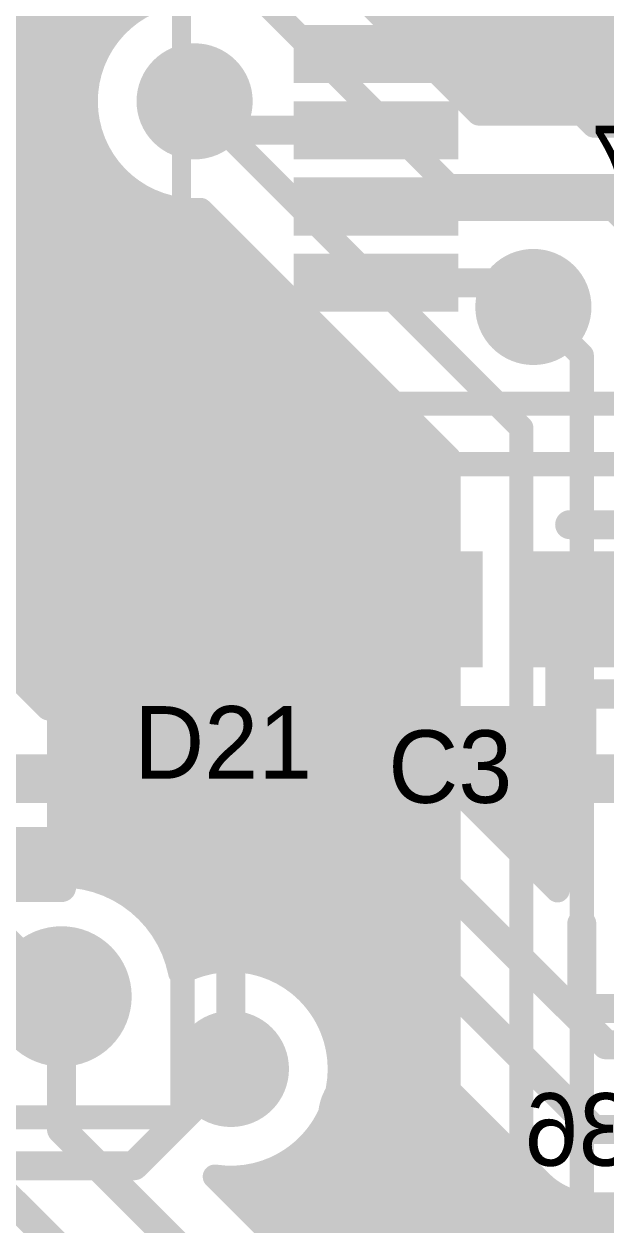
# Model space of a CAD drawing. Header units: millimetres. Extents: x 1.9 to 5.81, y 3 to 5.61.
# Drawn here: x 4.1145 to 4.355, y 3.3755 to 3.872 of the extents above; entities that cross this region are included whole.
import ezdxf

# ---------------------------------------------------------------- set-up
doc = ezdxf.new("R2010")
doc.units = ezdxf.units.MM
doc.header["$MEASUREMENT"] = 0
for name, color, linetype in [('BottomLayer', 5, 'Continuous'), ('BottomOverlay', 54, 'Continuous'), ('BottomPaste', 16, 'Continuous'), ('BottomSolder', 6, 'Continuous'), ('MultiLayer', 9, 'Continuous'), ('TopLayer', 1, 'Continuous'), ('TopOverlay', 2, 'Continuous'), ('TopSolder', 216, 'Continuous')]:
    doc.layers.add(name, color=color, linetype=linetype)

msp = doc.modelspace()

# ---------------------------------------------------------------- linework, layer by layer
at = {"layer": 'BottomLayer'}
for points, const_width in [([(4.26, 3.85953), (4.32047, 3.85953)], 0.01), ([(4.32047, 3.85953), (4.35, 3.83)], 0.01), ([(4.105, 3.855), (4.245, 3.715)], 0.01), ([(4.185, 3.84), (4.19697, 3.82803)], 0.012), ([(4.1, 3.83), (4.24, 3.69)], 0.01), ([(4.19697, 3.82803), (4.26, 3.82803)], 0.012), ([(4.35, 3.83), (4.515, 3.83)], 0.01), ([(4.08757, 3.8), (4.12757, 3.76)], 0.01), ([(4.26, 3.79653), (4.35846, 3.79653)], 0.012), ([(4.35846, 3.79653), (4.385, 3.77)], 0.012), ([(4.11, 3.76), (4.11, 3.77757)], 0.01), ([(3.80256, 3.77), (4.11757, 3.77)], 0.01), ([(4.12, 3.76), (4.12, 3.76757)], 0.01), ([(4.26, 3.76504), (4.31496, 3.76504)], 0.012), ([(4.31496, 3.76504), (4.325, 3.755)], 0.012), ([(3.9, 3.76), (4.12757, 3.76)], 0.01), ([(3.9, 3.76), (4.12757, 3.76)], 0.01), ([(3.9, 3.73), (4.17, 3.73)], 0.01), ([(4.17, 3.73), (4.22, 3.68)], 0.01), ([(4.245, 3.715), (4.44, 3.715)], 0.01), ([(4.24, 3.69), (4.465, 3.69)], 0.01), ([(4.22, 3.585), (4.22, 3.68)], 0.012), ([(4.34, 3.63), (4.38, 3.63)], 0.02), ([(4.34, 3.59), (4.34, 3.63)], 0.02), ([(4.22, 3.63), (4.28, 3.63)], 0.012), ([(4.09827, 3.61673), (4.125, 3.59)], 0.012), ([(4.125, 3.59), (4.175, 3.59)], 0.012), ([(4.175, 3.59), (4.35, 3.415)], 0.012), ([(4.22, 3.585), (4.355, 3.45)], 0.012), ([(4.26384, 3.585), (4.295, 3.585)], 0.01), ([(4.26384, 3.585), (4.335, 3.51384)], 0.01), ([(4.27, 3.57884), (4.27, 3.585)], 0.01), ([(4.28, 3.56884), (4.28, 3.585)], 0.01), ([(4.29, 3.55884), (4.29, 3.585)], 0.01), ([(4.295, 3.585), (4.325, 3.585)], 0.01), ([(4.295, 3.585), (4.325, 3.585)], 0.01), ([(4.3, 3.54884), (4.3, 3.585)], 0.01), ([(4.31, 3.53884), (4.31, 3.585)], 0.01), ([(4.32, 3.52884), (4.32, 3.585)], 0.01), ([(4.325, 3.585), (4.335, 3.585)], 0.01), ([(4.33, 3.51884), (4.33, 3.585)], 0.01), ([(4.335, 3.545), (4.335, 3.585)], 0.01), ([(4.26884, 3.58), (4.335, 3.58)], 0.01), ([(4.27884, 3.57), (4.335, 3.57)], 0.01), ([(4.03528, 3.56473), (4.13, 3.47)], 0.012), ([(4.34, 3.56), (4.38, 3.56)], 0.02), ([(4.095, 3.56), (4.15, 3.56)], 0.012), ([(4.15, 3.56), (4.2, 3.51)], 0.012), ([(4.28884, 3.56), (4.335, 3.56)], 0.01), ([(4.29884, 3.55), (4.335, 3.55)], 0.01), ([(4.335, 3.515), (4.335, 3.545)], 0.01), ([(4.335, 3.515), (4.335, 3.545)], 0.01), ([(4.30884, 3.54), (4.335, 3.54)], 0.01), ([(4.31884, 3.53), (4.335, 3.53)], 0.01), ([(4.32884, 3.52), (4.335, 3.52)], 0.01), ([(4.2, 3.44), (4.2, 3.51)], 0.012), ([(4.231, 3.49016), (4.32806, 3.3931)], 0.01), ([(4.231, 3.47262), (4.231, 3.49016)], 0.01), ([(4.24, 3.46062), (4.24, 3.48116)], 0.01), ([(4.231, 3.48), (4.24116, 3.48)], 0.01), ([(4.25, 3.351), (4.25, 3.47116)], 0.01), ([(4.03, 3.465), (4.205, 3.29)], 0.012), ([(4.23354, 3.47), (4.25116, 3.47)], 0.01), ([(4.26, 3.351), (4.26, 3.46116)], 0.01), ([(4.13, 3.415), (4.13, 3.455)], 0.012), ([(4.24031, 3.46), (4.26116, 3.46)], 0.01), ([(4.27, 3.351), (4.27, 3.45116)], 0.01), ([(4.355, 3.45), (4.54, 3.45)], 0.012), ([(4.24387, 3.45), (4.27116, 3.45)], 0.01), ([(4.28, 3.351), (4.28, 3.44116)], 0.01), ([(4.245, 3.44), (4.28116, 3.44)], 0.01), ([(4.29, 3.351), (4.29, 3.43116)], 0.01), ([(4.24387, 3.43), (4.29116, 3.43)], 0.01), ([(4.3, 3.351), (4.3, 3.42116)], 0.01), ([(4.13, 3.415), (4.225, 3.32)], 0.012), ([(4.24, 3.351), (4.24, 3.41938)], 0.01), ([(4.24031, 3.42), (4.30116, 3.42)], 0.01), ([(4.35, 3.415), (4.625, 3.415)], 0.012), ([(4.31, 3.351), (4.31, 3.41116)], 0.01), ([(4.23, 3.35884), (4.23, 3.40646)], 0.01), ([(4.23354, 3.41), (4.31116, 3.41)], 0.01), ([(4.32, 3.351), (4.32, 3.40116)], 0.01), ([(4.21, 3.37884), (4.21, 3.39613)], 0.01), ([(4.22, 3.36884), (4.22, 3.39969)], 0.01), ([(4.22062, 3.4), (4.32116, 3.4)], 0.01), ([(4.19335, 3.39549), (4.23784, 3.351)], 0.01), ([(4.2, 3.38884), (4.2, 3.395)], 0.01), ([(4.33, 3.351), (4.33, 3.39131)], 0.01), ([(4.19884, 3.39), (4.33167, 3.39)], 0.01), ([(4.34, 3.351), (4.34, 3.38566)], 0.01), ([(4.35, 3.384), (4.625, 3.384)], 0.01), ([(4.35, 3.351), (4.35, 3.384)], 0.01), ([(4.36, 3.351), (4.36, 3.384)], 0.01), ([(4.20884, 3.38), (5.2539, 3.38)], 0.01)]:
    msp.add_lwpolyline(points, dxfattribs=dict(at, const_width=const_width))
for points, const_width in [([(4.2575, 3.85953, 1), (4.2625, 3.85953, 1)], 0.005), ([(4.31797, 3.85953, 1), (4.32297, 3.85953, 1)], 0.005), ([(4.31797, 3.85953, 1), (4.32297, 3.85953, 1)], 0.005), ([(4.175, 3.84, 1), (4.195, 3.84, 1)], 0.02), ([(4.182, 3.84, 1), (4.188, 3.84, 1)], 0.006), ([(4.19397, 3.82803, 1), (4.19997, 3.82803, 1)], 0.006), ([(4.19397, 3.82803, 1), (4.19997, 3.82803, 1)], 0.006), ([(4.257, 3.82803, 1), (4.263, 3.82803, 1)], 0.006), ([(4.3475, 3.83, 1), (4.3525, 3.83, 1)], 0.005), ([(4.3475, 3.83, 1), (4.3525, 3.83, 1)], 0.005), ([(4.257, 3.79653, 1), (4.263, 3.79653, 1)], 0.006), ([(4.35546, 3.79653, 1), (4.36146, 3.79653, 1)], 0.006), ([(4.35546, 3.79653, 1), (4.36146, 3.79653, 1)], 0.006), ([(4.1075, 3.77757, 1), (4.1125, 3.77757, 1)], 0.005), ([(4.11507, 3.77, 1), (4.12007, 3.77, 1)], 0.005), ([(4.315, 3.755, 1), (4.335, 3.755, 1)], 0.02), ([(4.1175, 3.76757, 1), (4.1225, 3.76757, 1)], 0.005), ([(4.257, 3.76504, 1), (4.263, 3.76504, 1)], 0.006), ([(4.31196, 3.76504, 1), (4.31796, 3.76504, 1)], 0.006), ([(4.31196, 3.76504, 1), (4.31796, 3.76504, 1)], 0.006), ([(4.1075, 3.76, 1), (4.1125, 3.76, 1)], 0.005), ([(4.1175, 3.76, 1), (4.1225, 3.76, 1)], 0.005), ([(4.12507, 3.76, 1), (4.13007, 3.76, 1)], 0.005), ([(4.12507, 3.76, 1), (4.13007, 3.76, 1)], 0.005), ([(4.12507, 3.76, 1), (4.13007, 3.76, 1)], 0.005), ([(4.322, 3.755, 1), (4.328, 3.755, 1)], 0.006), ([(4.1675, 3.73, 1), (4.1725, 3.73, 1)], 0.005), ([(4.1675, 3.73, 1), (4.1725, 3.73, 1)], 0.005), ([(4.2425, 3.715, 1), (4.2475, 3.715, 1)], 0.005), ([(4.2425, 3.715, 1), (4.2475, 3.715, 1)], 0.005), ([(4.2375, 3.69, 1), (4.2425, 3.69, 1)], 0.005), ([(4.2375, 3.69, 1), (4.2425, 3.69, 1)], 0.005), ([(4.217, 3.68, 1), (4.223, 3.68, 1)], 0.006), ([(4.2175, 3.68, 1), (4.2225, 3.68, 1)], 0.005), ([(4.335, 3.63, 1), (4.345, 3.63, 1)], 0.01), ([(4.335, 3.63, 1), (4.345, 3.63, 1)], 0.01), ([(4.217, 3.63, 1), (4.223, 3.63, 1)], 0.006), ([(4.277, 3.63, 1), (4.283, 3.63, 1)], 0.006), ([(4.335, 3.59, 1), (4.345, 3.59, 1)], 0.01), ([(4.122, 3.59, 1), (4.128, 3.59, 1)], 0.006), ([(4.122, 3.59, 1), (4.128, 3.59, 1)], 0.006), ([(4.172, 3.59, 1), (4.178, 3.59, 1)], 0.006), ([(4.172, 3.59, 1), (4.178, 3.59, 1)], 0.006), ([(4.217, 3.585, 1), (4.223, 3.585, 1)], 0.006), ([(4.217, 3.585, 1), (4.223, 3.585, 1)], 0.006), ([(4.26134, 3.585, 1), (4.26634, 3.585, 1)], 0.005), ([(4.26134, 3.585, 1), (4.26634, 3.585, 1)], 0.005), ([(4.2675, 3.585, 1), (4.2725, 3.585, 1)], 0.005), ([(4.2775, 3.585, 1), (4.2825, 3.585, 1)], 0.005), ([(4.2875, 3.585, 1), (4.2925, 3.585, 1)], 0.005), ([(4.2925, 3.585, 1), (4.2975, 3.585, 1)], 0.005), ([(4.2925, 3.585, 1), (4.2975, 3.585, 1)], 0.005), ([(4.2925, 3.585, 1), (4.2975, 3.585, 1)], 0.005), ([(4.2975, 3.585, 1), (4.3025, 3.585, 1)], 0.005), ([(4.3075, 3.585, 1), (4.3125, 3.585, 1)], 0.005), ([(4.3175, 3.585, 1), (4.3225, 3.585, 1)], 0.005), ([(4.3225, 3.585, 1), (4.3275, 3.585, 1)], 0.005), ([(4.3225, 3.585, 1), (4.3275, 3.585, 1)], 0.005), ([(4.3225, 3.585, 1), (4.3275, 3.585, 1)], 0.005), ([(4.3275, 3.585, 1), (4.3325, 3.585, 1)], 0.005), ([(4.3325, 3.585, 1), (4.3375, 3.585, 1)], 0.005), ([(4.3325, 3.585, 1), (4.3375, 3.585, 1)], 0.005), ([(4.26634, 3.58, 1), (4.27134, 3.58, 1)], 0.005), ([(4.3325, 3.58, 1), (4.3375, 3.58, 1)], 0.005), ([(4.2675, 3.57884, 1), (4.2725, 3.57884, 1)], 0.005), ([(4.27634, 3.57, 1), (4.28134, 3.57, 1)], 0.005), ([(4.3325, 3.57, 1), (4.3375, 3.57, 1)], 0.005), ([(4.2775, 3.56884, 1), (4.2825, 3.56884, 1)], 0.005), ([(4.335, 3.56, 1), (4.345, 3.56, 1)], 0.01), ([(4.147, 3.56, 1), (4.153, 3.56, 1)], 0.006), ([(4.147, 3.56, 1), (4.153, 3.56, 1)], 0.006), ([(4.28634, 3.56, 1), (4.29134, 3.56, 1)], 0.005), ([(4.3325, 3.56, 1), (4.3375, 3.56, 1)], 0.005), ([(4.2875, 3.55884, 1), (4.2925, 3.55884, 1)], 0.005), ([(4.29634, 3.55, 1), (4.30134, 3.55, 1)], 0.005), ([(4.3325, 3.55, 1), (4.3375, 3.55, 1)], 0.005), ([(4.2975, 3.54884, 1), (4.3025, 3.54884, 1)], 0.005), ([(4.3325, 3.545, 1), (4.3375, 3.545, 1)], 0.005), ([(4.3325, 3.545, 1), (4.3375, 3.545, 1)], 0.005), ([(4.3325, 3.545, 1), (4.3375, 3.545, 1)], 0.005), ([(4.30634, 3.54, 1), (4.31134, 3.54, 1)], 0.005), ([(4.3325, 3.54, 1), (4.3375, 3.54, 1)], 0.005), ([(4.3075, 3.53884, 1), (4.3125, 3.53884, 1)], 0.005), ([(4.31634, 3.53, 1), (4.32134, 3.53, 1)], 0.005), ([(4.3325, 3.53, 1), (4.3375, 3.53, 1)], 0.005), ([(4.3175, 3.52884, 1), (4.3225, 3.52884, 1)], 0.005), ([(4.32634, 3.52, 1), (4.33134, 3.52, 1)], 0.005), ([(4.3325, 3.52, 1), (4.3375, 3.52, 1)], 0.005), ([(4.3275, 3.51884, 1), (4.3325, 3.51884, 1)], 0.005), ([(4.3325, 3.515, 1), (4.3375, 3.515, 1)], 0.005), ([(4.3325, 3.515, 1), (4.3375, 3.515, 1)], 0.005), ([(4.197, 3.51, 1), (4.203, 3.51, 1)], 0.006), ([(4.197, 3.51, 1), (4.203, 3.51, 1)], 0.006), ([(4.3325, 3.51384, 1), (4.3375, 3.51384, 1)], 0.005), ([(4.1175, 3.47, 1), (4.1425, 3.47, 1)], 0.025), ([(4.2285, 3.49016, 1), (4.2335, 3.49016, 1)], 0.005), ([(4.2285, 3.49016, 1), (4.2335, 3.49016, 1)], 0.005), ([(4.2375, 3.48116, 1), (4.2425, 3.48116, 1)], 0.005), ([(4.2285, 3.48, 1), (4.2335, 3.48, 1)], 0.005), ([(4.23866, 3.48, 1), (4.24366, 3.48, 1)], 0.005), ([(4.127, 3.47, 1), (4.133, 3.47, 1)], 0.006), ([(4.2285, 3.47262, 1), (4.2335, 3.47262, 1)], 0.005), ([(4.2285, 3.47262, 1), (4.2335, 3.47262, 1)], 0.005), ([(4.2475, 3.47116, 1), (4.2525, 3.47116, 1)], 0.005), ([(4.23104, 3.47, 1), (4.23604, 3.47, 1)], 0.005), ([(4.24866, 3.47, 1), (4.25366, 3.47, 1)], 0.005), ([(4.2375, 3.46062, 1), (4.2425, 3.46062, 1)], 0.005), ([(4.2575, 3.46116, 1), (4.2625, 3.46116, 1)], 0.005), ([(4.127, 3.455, 1), (4.133, 3.455, 1)], 0.006), ([(4.23781, 3.46, 1), (4.24281, 3.46, 1)], 0.005), ([(4.25866, 3.46, 1), (4.26366, 3.46, 1)], 0.005), ([(4.19, 3.44, 1), (4.21, 3.44, 1)], 0.02), ([(4.2675, 3.45116, 1), (4.2725, 3.45116, 1)], 0.005), ([(4.352, 3.45, 1), (4.358, 3.45, 1)], 0.006), ([(4.352, 3.45, 1), (4.358, 3.45, 1)], 0.006), ([(4.24137, 3.45, 1), (4.24637, 3.45, 1)], 0.005), ([(4.26866, 3.45, 1), (4.27366, 3.45, 1)], 0.005), ([(4.197, 3.44, 1), (4.203, 3.44, 1)], 0.006), ([(4.2775, 3.44116, 1), (4.2825, 3.44116, 1)], 0.005), ([(4.2425, 3.44, 1), (4.2475, 3.44, 1)], 0.005), ([(4.2425, 3.44, 1), (4.2475, 3.44, 1)], 0.005), ([(4.2425, 3.44, 1), (4.2475, 3.44, 1)], 0.005), ([(4.27866, 3.44, 1), (4.28366, 3.44, 1)], 0.005), ([(4.25, 3.42, 1), (4.27, 3.42, 1)], 0.02), ([(4.2875, 3.43116, 1), (4.2925, 3.43116, 1)], 0.005), ([(4.24137, 3.43, 1), (4.24637, 3.43, 1)], 0.005), ([(4.28866, 3.43, 1), (4.29366, 3.43, 1)], 0.005), ([(4.2975, 3.42116, 1), (4.3025, 3.42116, 1)], 0.005), ([(4.127, 3.415, 1), (4.133, 3.415, 1)], 0.006), ([(4.127, 3.415, 1), (4.133, 3.415, 1)], 0.006), ([(4.2375, 3.41938, 1), (4.2425, 3.41938, 1)], 0.005), ([(4.23781, 3.42, 1), (4.24281, 3.42, 1)], 0.005), ([(4.29866, 3.42, 1), (4.30366, 3.42, 1)], 0.005), ([(4.347, 3.415, 1), (4.353, 3.415, 1)], 0.006), ([(4.347, 3.415, 1), (4.353, 3.415, 1)], 0.006), ([(4.3075, 3.41116, 1), (4.3125, 3.41116, 1)], 0.005), ([(4.2275, 3.40646, 1), (4.2325, 3.40646, 1)], 0.005), ([(4.23104, 3.41, 1), (4.23604, 3.41, 1)], 0.005), ([(4.30866, 3.41, 1), (4.31366, 3.41, 1)], 0.005), ([(4.3175, 3.40116, 1), (4.3225, 3.40116, 1)], 0.005), ([(4.2075, 3.39613, 1), (4.2125, 3.39613, 1)], 0.005), ([(4.2175, 3.39969, 1), (4.2225, 3.39969, 1)], 0.005), ([(4.21812, 3.4, 1), (4.22312, 3.4, 1)], 0.005), ([(4.31866, 3.4, 1), (4.32366, 3.4, 1)], 0.005), ([(4.19085, 3.39549, 1), (4.19585, 3.39549, 1)], 0.005), ([(4.19085, 3.39549, 1), (4.19585, 3.39549, 1)], 0.005), ([(4.1975, 3.395, 1), (4.2025, 3.395, 1)], 0.005), ([(4.32556, 3.3931, 1), (4.33056, 3.3931, 1)], 0.005), ([(4.32556, 3.3931, 1), (4.33056, 3.3931, 1)], 0.005), ([(4.32558, 3.39308, 1), (4.33058, 3.39308, 1)], 0.005), ([(4.3275, 3.39131, 1), (4.3325, 3.39131, 1)], 0.005), ([(4.19634, 3.39, 1), (4.20134, 3.39, 1)], 0.005), ([(4.1975, 3.38884, 1), (4.2025, 3.38884, 1)], 0.005), ([(4.32917, 3.39, 1), (4.33417, 3.39, 1)], 0.005), ([(4.3375, 3.38566, 1), (4.3425, 3.38566, 1)], 0.005), ([(4.3475, 3.384, 1), (4.3525, 3.384, 1)], 0.005), ([(4.3475, 3.384, 1), (4.3525, 3.384, 1)], 0.005), ([(4.3475, 3.384, 1), (4.3525, 3.384, 1)], 0.005), ([(4.3475, 3.384, 1), (4.3525, 3.384, 1)], 0.005), ([(4.3575, 3.384, 1), (4.3625, 3.384, 1)], 0.005), ([(4.20634, 3.38, 1), (4.21134, 3.38, 1)], 0.005), ([(4.2075, 3.37884, 1), (4.2125, 3.37884, 1)], 0.005)]:
    msp.add_lwpolyline(points, format="xyb", close=True, dxfattribs=dict(at, const_width=const_width))
at = {"layer": 'BottomLayer', "const_width": 0.01}
for points in [[(4.231, 3.47262, -0.205533), (4.245, 3.44)], [(4.245, 3.44, -0.458382), (4.19335, 3.39549)], [(4.35, 3.384, -0.199163), (4.32806, 3.3931)], [(4.35, 3.384, -0.198912), (4.32808, 3.39308)]]:
    msp.add_lwpolyline(points, format="xyb", dxfattribs=at)
at = {"layer": 'BottomLayer'}
for points in [[(4.29, 3.85153), (4.29, 3.86753), (4.23, 3.85153), (4.23, 3.86753)], [(4.29, 3.82003), (4.29, 3.83603), (4.23, 3.82003), (4.23, 3.83603)], [(4.29, 3.78853), (4.29, 3.80454), (4.23, 3.78853), (4.23, 3.80454)], [(4.29, 3.75704), (4.29, 3.77304), (4.23, 3.75704), (4.23, 3.77304)], [(4.13776, 3.6963), (4.12176, 3.6963), (4.13776, 3.6363), (4.12176, 3.6363)], [(4.16926, 3.6963), (4.15326, 3.6963), (4.16926, 3.6363), (4.15326, 3.6363)], [(4.26, 3.61), (4.3, 3.61), (4.26, 3.65), (4.3, 3.65)], [(4.32, 3.61), (4.36, 3.61), (4.32, 3.65), (4.36, 3.65)]]:
    msp.add_solid(points, dxfattribs=at)
at = {"layer": 'BottomOverlay'}
for points, const_width in [([(4.17957, 3.74673), (4.17957, 4.03787)], 0.00787), ([(4.345, 3.845), (4.345, 3.88)], 0.012), ([(4.345, 3.845), (4.415, 3.845)], 0.012), ([(3.82799, 3.74673), (4.17957, 3.74673)], 0.00787), ([(4.245, 3.595), (4.245, 3.665)], 0.012), ([(4.245, 3.665), (4.28, 3.665)], 0.012), ([(4.34, 3.665), (4.375, 3.665)], 0.012), ([(4.245, 3.595), (4.28, 3.595)], 0.012), ([(4.34, 3.595), (4.375, 3.595)], 0.012), ([(4.345, 3.595), (4.415, 3.595)], 0.012), ([(4.345, 3.56), (4.345, 3.595)], 0.012), ([(4.345, 3.465), (4.345, 3.5)], 0.012), ([(4.345, 3.465), (4.415, 3.465)], 0.012)]:
    msp.add_lwpolyline(points, dxfattribs=dict(at, const_width=const_width))
for points, const_width in [([(4.342, 3.845, 1), (4.348, 3.845, 1)], 0.006), ([(4.342, 3.845, 1), (4.348, 3.845, 1)], 0.006), ([(4.1776, 3.74673, 1), (4.18154, 3.74673, 1)], 0.00394), ([(4.1776, 3.74673, 1), (4.18154, 3.74673, 1)], 0.00394), ([(4.242, 3.665, 1), (4.248, 3.665, 1)], 0.006), ([(4.242, 3.665, 1), (4.248, 3.665, 1)], 0.006), ([(4.277, 3.665, 1), (4.283, 3.665, 1)], 0.006), ([(4.337, 3.665, 1), (4.343, 3.665, 1)], 0.006), ([(4.242, 3.595, 1), (4.248, 3.595, 1)], 0.006), ([(4.242, 3.595, 1), (4.248, 3.595, 1)], 0.006), ([(4.277, 3.595, 1), (4.283, 3.595, 1)], 0.006), ([(4.337, 3.595, 1), (4.343, 3.595, 1)], 0.006), ([(4.342, 3.595, 1), (4.348, 3.595, 1)], 0.006), ([(4.342, 3.595, 1), (4.348, 3.595, 1)], 0.006), ([(4.342, 3.56, 1), (4.348, 3.56, 1)], 0.006), ([(4.342, 3.5, 1), (4.348, 3.5, 1)], 0.006), ([(4.342, 3.465, 1), (4.348, 3.465, 1)], 0.006), ([(4.342, 3.465, 1), (4.348, 3.465, 1)], 0.006)]:
    msp.add_lwpolyline(points, format="xyb", close=True, dxfattribs=dict(at, const_width=const_width))
at = {"layer": 'BottomPaste'}
for points in [[(4.29, 3.85153), (4.29, 3.86753), (4.23, 3.85153), (4.23, 3.86753)], [(4.29, 3.85153), (4.29, 3.86753), (4.23, 3.85153), (4.23, 3.86753)], [(4.29, 3.82003), (4.29, 3.83603), (4.23, 3.82003), (4.23, 3.83603)], [(4.29, 3.82003), (4.29, 3.83603), (4.23, 3.82003), (4.23, 3.83603)], [(4.29, 3.78853), (4.29, 3.80454), (4.23, 3.78853), (4.23, 3.80454)], [(4.29, 3.78853), (4.29, 3.80454), (4.23, 3.78853), (4.23, 3.80454)], [(4.29, 3.75704), (4.29, 3.77304), (4.23, 3.75704), (4.23, 3.77304)], [(4.29, 3.75704), (4.29, 3.77304), (4.23, 3.75704), (4.23, 3.77304)], [(4.13776, 3.6963), (4.12176, 3.6963), (4.13776, 3.6363), (4.12176, 3.6363)], [(4.13776, 3.6963), (4.12176, 3.6963), (4.13776, 3.6363), (4.12176, 3.6363)], [(4.16926, 3.6963), (4.15326, 3.6963), (4.16926, 3.6363), (4.15326, 3.6363)], [(4.16926, 3.6963), (4.15326, 3.6963), (4.16926, 3.6363), (4.15326, 3.6363)], [(4.26, 3.61), (4.3, 3.61), (4.26, 3.65), (4.3, 3.65)], [(4.26, 3.61), (4.3, 3.61), (4.26, 3.65), (4.3, 3.65)], [(4.32, 3.61), (4.36, 3.61), (4.32, 3.65), (4.36, 3.65)], [(4.32, 3.61), (4.36, 3.61), (4.32, 3.65), (4.36, 3.65)]]:
    msp.add_solid(points, dxfattribs=at)
at = {"layer": 'BottomSolder'}
for points, const_width in [([(4.173, 3.84, 1), (4.197, 3.84, 1)], 0.024), ([(4.173, 3.84, 1), (4.197, 3.84, 1)], 0.024), ([(4.313, 3.755, 1), (4.337, 3.755, 1)], 0.024), ([(4.313, 3.755, 1), (4.337, 3.755, 1)], 0.024), ([(4.1155, 3.47, 1), (4.1445, 3.47, 1)], 0.029), ([(4.1155, 3.47, 1), (4.1445, 3.47, 1)], 0.029), ([(4.188, 3.44, 1), (4.212, 3.44, 1)], 0.024), ([(4.188, 3.44, 1), (4.212, 3.44, 1)], 0.024), ([(4.248, 3.42, 1), (4.272, 3.42, 1)], 0.024), ([(4.248, 3.42, 1), (4.272, 3.42, 1)], 0.024)]:
    msp.add_lwpolyline(points, format="xyb", close=True, dxfattribs=dict(at, const_width=const_width))
for points in [[(4.294, 3.84753), (4.294, 3.87153), (4.226, 3.84753), (4.226, 3.87153)], [(4.294, 3.84753), (4.294, 3.87153), (4.226, 3.84753), (4.226, 3.87153)], [(4.294, 3.81603), (4.294, 3.84003), (4.226, 3.81603), (4.226, 3.84003)], [(4.294, 3.81603), (4.294, 3.84003), (4.226, 3.81603), (4.226, 3.84003)], [(4.294, 3.78453), (4.294, 3.80854), (4.226, 3.78453), (4.226, 3.80854)], [(4.294, 3.78453), (4.294, 3.80854), (4.226, 3.78453), (4.226, 3.80854)], [(4.294, 3.75304), (4.294, 3.77704), (4.226, 3.75304), (4.226, 3.77704)], [(4.294, 3.75304), (4.294, 3.77704), (4.226, 3.75304), (4.226, 3.77704)], [(4.14176, 3.7003), (4.11776, 3.7003), (4.14176, 3.6323), (4.11776, 3.6323)], [(4.14176, 3.7003), (4.11776, 3.7003), (4.14176, 3.6323), (4.11776, 3.6323)], [(4.17326, 3.7003), (4.14926, 3.7003), (4.17326, 3.6323), (4.14926, 3.6323)], [(4.17326, 3.7003), (4.14926, 3.7003), (4.17326, 3.6323), (4.14926, 3.6323)], [(4.256, 3.606), (4.304, 3.606), (4.256, 3.654), (4.304, 3.654)], [(4.256, 3.606), (4.304, 3.606), (4.256, 3.654), (4.304, 3.654)], [(4.316, 3.606), (4.364, 3.606), (4.316, 3.654), (4.364, 3.654)], [(4.316, 3.606), (4.364, 3.606), (4.316, 3.654), (4.364, 3.654)]]:
    msp.add_solid(points, dxfattribs=at)
at = {"layer": 'MultiLayer'}
for points, const_width in [([(4.175, 3.84, 1), (4.195, 3.84, 1)], 0.02), ([(4.315, 3.755, 1), (4.335, 3.755, 1)], 0.02), ([(4.1175, 3.47, 1), (4.1425, 3.47, 1)], 0.025), ([(4.19, 3.44, 1), (4.21, 3.44, 1)], 0.02), ([(4.25, 3.42, 1), (4.27, 3.42, 1)], 0.02)]:
    msp.add_lwpolyline(points, format="xyb", close=True, dxfattribs=dict(at, const_width=const_width))
at = {"layer": 'TopLayer'}
for points, const_width in [([(4.28, 3.85743), (4.28, 4.06257)], 0.01), ([(4.29, 3.84743), (4.29, 4.065)], 0.01), ([(4.3, 3.83743), (4.3, 4.065)], 0.01), ([(4.31, 3.835), (4.31, 4.065)], 0.01), ([(4.32, 3.835), (4.32, 4.065)], 0.01), ([(4.33, 3.835), (4.33, 4.065)], 0.01), ([(4.34, 3.835), (4.34, 4.065)], 0.01), ([(4.35, 3.835), (4.35, 4.065)], 0.01), ([(4.36, 3.835), (4.36, 4.065)], 0.01), ([(4.27, 3.86743), (4.27, 4.05257)], 0.01), ([(4.13, 3.615), (4.13, 3.97938)], 0.01), ([(4.12, 3.615), (4.12, 3.96646)], 0.01), ([(4.11, 3.615), (4.11, 3.95969)], 0.01), ([(4.14, 3.84), (4.14, 3.95)], 0.01), ([(4.15, 3.86828), (4.15, 3.92172)], 0.01), ([(4.21801, 3.91942), (4.30243, 3.835)], 0.01), ([(4.185, 3.91), (4.29, 3.805)], 0.01), ([(3.995, 3.87), (4.15146, 3.87)], 0.01), ([(4.26743, 3.87), (4.405, 3.87)], 0.01), ([(3.995, 3.86), (4.14469, 3.86)], 0.01), ([(4.27743, 3.86), (4.405, 3.86)], 0.01), ([(3.76158, 3.85), (4.14113, 3.85)], 0.01), ([(4.28743, 3.85), (4.405, 3.85)], 0.01), ([(3.76158, 3.84), (4.14, 3.84)], 0.01), ([(4.14, 3.51899), (4.14, 3.84)], 0.01), ([(4.185, 3.84), (4.32, 3.705)], 0.01), ([(4.29743, 3.84), (4.405, 3.84)], 0.01), ([(4.30243, 3.835), (4.405, 3.835)], 0.01), ([(3.76158, 3.83), (4.14113, 3.83)], 0.01), ([(3.76158, 3.82), (4.14469, 3.82)], 0.01), ([(3.76158, 3.81), (4.15146, 3.81)], 0.01), ([(4.15, 3.51583), (4.15, 3.81172)], 0.01), ([(4.29, 3.805), (4.405, 3.805)], 0.01), ([(3.76158, 3.8), (4.16438, 3.8)], 0.01), ([(4.16, 3.51), (4.16, 3.80258)], 0.01), ([(4.17, 3.5), (4.17, 3.79757)], 0.01), ([(4.18, 3.48031), (4.18, 3.79528)], 0.01), ([(4.1875, 3.79507), (4.29, 3.69257)], 0.01), ([(3.76158, 3.79), (4.19257, 3.79)], 0.01), ([(4.19, 3.48387), (4.19, 3.79257)], 0.01), ([(3.76158, 3.78), (4.20257, 3.78)], 0.01), ([(4.2, 3.485), (4.2, 3.78257)], 0.01), ([(3.76158, 3.77), (4.21257, 3.77)], 0.01), ([(4.21, 3.48387), (4.21, 3.77257)], 0.01), ([(3.76158, 3.76), (4.22257, 3.76)], 0.01), ([(4.22, 3.48031), (4.22, 3.76257)], 0.01), ([(4.325, 3.755), (4.345, 3.735)], 0.01), ([(3.76158, 3.75), (4.23257, 3.75)], 0.01), ([(4.23, 3.47354), (4.23, 3.75257)], 0.01), ([(3.855, 3.74), (4.24257, 3.74)], 0.01), ([(4.24, 3.46062), (4.24, 3.74257)], 0.01), ([(4.345, 3.385), (4.345, 3.735)], 0.01), ([(3.855, 3.73), (4.25257, 3.73)], 0.01), ([(4.25, 3.4), (4.25, 3.73257)], 0.01), ([(3.855, 3.72), (4.26257, 3.72)], 0.01), ([(4.26, 3.4), (4.26, 3.72257)], 0.01), ([(3.855, 3.71), (4.27257, 3.71)], 0.01), ([(4.27, 3.4), (4.27, 3.71257)], 0.01), ([(4.32, 3.395), (4.32, 3.705)], 0.01), ([(3.855, 3.7), (4.28257, 3.7)], 0.01), ([(4.28, 3.4), (4.28, 3.70257)], 0.01), ([(3.855, 3.69), (4.29, 3.69)], 0.01), ([(4.29, 3.40743), (4.29, 3.69257)], 0.01), ([(4.29, 3.40743), (4.29, 3.69257)], 0.01), ([(3.855, 3.68), (4.29, 3.68)], 0.01), ([(3.955, 3.67), (4.29, 3.67)], 0.01), ([(3.955, 3.66), (4.29, 3.66)], 0.01), ([(3.955, 3.65), (4.29, 3.65)], 0.01), ([(3.955, 3.64), (4.29, 3.64)], 0.01), ([(3.955, 3.63), (4.29, 3.63)], 0.01), ([(3.955, 3.62), (4.29, 3.62)], 0.01), ([(4.045, 3.615), (4.135, 3.615)], 0.01), ([(4.135, 3.51975), (4.135, 3.615)], 0.01), ([(4.135, 3.61), (4.29, 3.61)], 0.01), ([(4.135, 3.6), (4.29, 3.6)], 0.01), ([(4.135, 3.59), (4.29, 3.59)], 0.01), ([(4.135, 3.58), (4.29, 3.58)], 0.01), ([(4.135, 3.57), (4.29, 3.57)], 0.01), ([(4.09, 3.56), (4.13, 3.56)], 0.02), ([(4.135, 3.56), (4.29, 3.56)], 0.01), ([(4.135, 3.55), (4.29, 3.55)], 0.01), ([(4.135, 3.54), (4.29, 3.54)], 0.01), ([(4.04, 3.53), (4.145, 3.53)], 0.02), ([(4.135, 3.53), (4.29, 3.53)], 0.01), ([(4.135, 3.52), (4.29, 3.52)], 0.01), ([(4.16, 3.51), (4.29, 3.51)], 0.01), ([(4.17, 3.5), (4.29, 3.5)], 0.01), ([(4.17583, 3.49), (4.29, 3.49)], 0.01), ([(4.22062, 3.48), (4.29, 3.48)], 0.01), ([(4.23354, 3.47), (4.29, 3.47)], 0.01), ([(4.24031, 3.46), (4.29, 3.46)], 0.01), ([(4.24387, 3.45), (4.29, 3.45)], 0.01), ([(4.16, 3.4), (4.2, 3.44)], 0.012), ([(4.245, 3.44), (4.29, 3.44)], 0.01), ([(4.24387, 3.43), (4.29, 3.43)], 0.01), ([(4.24, 3.4), (4.24, 3.41938)], 0.01), ([(4.24031, 3.42), (4.29, 3.42)], 0.01), ([(4.23, 3.4), (4.23, 3.40646)], 0.01), ([(4.23354, 3.41), (4.29, 3.41)], 0.01), ([(4.28257, 3.4), (4.29, 3.40743)], 0.01), ([(4.015, 3.4), (4.16, 3.4)], 0.012), ([(4.22062, 3.4), (4.28257, 3.4)], 0.01), ([(4.22062, 3.4), (4.28257, 3.4)], 0.01), ([(4.295, 3.37), (4.32, 3.395)], 0.01), ([(4.31, 3.35), (4.345, 3.385)], 0.01)]:
    msp.add_lwpolyline(points, dxfattribs=dict(at, const_width=const_width))
at = {"layer": 'TopLayer', "const_width": 0.01}
for points in [[(4.1875, 3.79507, -0.868256), (4.17011, 3.88246)], [(4.135, 3.51975, -0.329467), (4.17903, 3.47981)], [(4.17903, 3.47981, -0.564499), (4.245, 3.44)], [(4.245, 3.44, -0.280776), (4.22062, 3.4)]]:
    msp.add_lwpolyline(points, format="xyb", dxfattribs=at)
at = {"layer": 'TopLayer'}
for points, const_width in [([(4.1475, 3.86828, 1), (4.1525, 3.86828, 1)], 0.005), ([(4.14896, 3.87, 1), (4.15396, 3.87, 1)], 0.005), ([(4.26493, 3.87, 1), (4.26993, 3.87, 1)], 0.005), ([(4.2675, 3.86743, 1), (4.2725, 3.86743, 1)], 0.005), ([(4.14219, 3.86, 1), (4.14719, 3.86, 1)], 0.005), ([(4.27493, 3.86, 1), (4.27993, 3.86, 1)], 0.005), ([(4.175, 3.84, 1), (4.195, 3.84, 1)], 0.02), ([(4.2775, 3.85743, 1), (4.2825, 3.85743, 1)], 0.005), ([(4.13863, 3.85, 1), (4.14363, 3.85, 1)], 0.005), ([(4.28493, 3.85, 1), (4.28993, 3.85, 1)], 0.005), ([(4.2875, 3.84743, 1), (4.2925, 3.84743, 1)], 0.005), ([(4.1375, 3.84, 1), (4.1425, 3.84, 1)], 0.005), ([(4.1375, 3.84, 1), (4.1425, 3.84, 1)], 0.005), ([(4.1375, 3.84, 1), (4.1425, 3.84, 1)], 0.005), ([(4.1825, 3.84, 1), (4.1875, 3.84, 1)], 0.005), ([(4.29493, 3.84, 1), (4.29993, 3.84, 1)], 0.005), ([(4.2975, 3.83743, 1), (4.3025, 3.83743, 1)], 0.005), ([(4.29993, 3.835, 1), (4.30493, 3.835, 1)], 0.005), ([(4.29993, 3.835, 1), (4.30493, 3.835, 1)], 0.005), ([(4.3075, 3.835, 1), (4.3125, 3.835, 1)], 0.005), ([(4.3175, 3.835, 1), (4.3225, 3.835, 1)], 0.005), ([(4.3275, 3.835, 1), (4.3325, 3.835, 1)], 0.005), ([(4.3375, 3.835, 1), (4.3425, 3.835, 1)], 0.005), ([(4.3475, 3.835, 1), (4.3525, 3.835, 1)], 0.005), ([(4.3575, 3.835, 1), (4.3625, 3.835, 1)], 0.005), ([(4.13863, 3.83, 1), (4.14363, 3.83, 1)], 0.005), ([(4.14219, 3.82, 1), (4.14719, 3.82, 1)], 0.005), ([(4.1475, 3.81172, 1), (4.1525, 3.81172, 1)], 0.005), ([(4.14896, 3.81, 1), (4.15396, 3.81, 1)], 0.005), ([(4.2875, 3.805, 1), (4.2925, 3.805, 1)], 0.005), ([(4.2875, 3.805, 1), (4.2925, 3.805, 1)], 0.005), ([(4.1575, 3.80258, 1), (4.1625, 3.80258, 1)], 0.005), ([(4.16188, 3.8, 1), (4.16688, 3.8, 1)], 0.005), ([(4.1675, 3.79757, 1), (4.1725, 3.79757, 1)], 0.005), ([(4.1775, 3.79528, 1), (4.1825, 3.79528, 1)], 0.005), ([(4.185, 3.79507, 1), (4.19, 3.79507, 1)], 0.005), ([(4.185, 3.79507, 1), (4.19, 3.79507, 1)], 0.005), ([(4.1875, 3.79257, 1), (4.1925, 3.79257, 1)], 0.005), ([(4.19007, 3.79, 1), (4.19507, 3.79, 1)], 0.005), ([(4.1975, 3.78257, 1), (4.2025, 3.78257, 1)], 0.005), ([(4.20007, 3.78, 1), (4.20507, 3.78, 1)], 0.005), ([(4.2075, 3.77257, 1), (4.2125, 3.77257, 1)], 0.005), ([(4.21007, 3.77, 1), (4.21507, 3.77, 1)], 0.005), ([(4.315, 3.755, 1), (4.335, 3.755, 1)], 0.02), ([(4.2175, 3.76257, 1), (4.2225, 3.76257, 1)], 0.005), ([(4.22007, 3.76, 1), (4.22507, 3.76, 1)], 0.005), ([(4.3225, 3.755, 1), (4.3275, 3.755, 1)], 0.005), ([(4.2275, 3.75257, 1), (4.2325, 3.75257, 1)], 0.005), ([(4.23007, 3.75, 1), (4.23507, 3.75, 1)], 0.005), ([(4.2375, 3.74257, 1), (4.2425, 3.74257, 1)], 0.005), ([(4.24007, 3.74, 1), (4.24507, 3.74, 1)], 0.005), ([(4.3425, 3.735, 1), (4.3475, 3.735, 1)], 0.005), ([(4.3425, 3.735, 1), (4.3475, 3.735, 1)], 0.005), ([(4.2475, 3.73257, 1), (4.2525, 3.73257, 1)], 0.005), ([(4.25007, 3.73, 1), (4.25507, 3.73, 1)], 0.005), ([(4.2575, 3.72257, 1), (4.2625, 3.72257, 1)], 0.005), ([(4.26007, 3.72, 1), (4.26507, 3.72, 1)], 0.005), ([(4.2675, 3.71257, 1), (4.2725, 3.71257, 1)], 0.005), ([(4.27007, 3.71, 1), (4.27507, 3.71, 1)], 0.005), ([(4.3175, 3.705, 1), (4.3225, 3.705, 1)], 0.005), ([(4.3175, 3.705, 1), (4.3225, 3.705, 1)], 0.005), ([(4.2775, 3.70257, 1), (4.2825, 3.70257, 1)], 0.005), ([(4.28007, 3.7, 1), (4.28507, 3.7, 1)], 0.005), ([(4.2875, 3.69257, 1), (4.2925, 3.69257, 1)], 0.005), ([(4.2875, 3.69257, 1), (4.2925, 3.69257, 1)], 0.005), ([(4.2875, 3.69257, 1), (4.2925, 3.69257, 1)], 0.005), ([(4.2875, 3.69, 1), (4.2925, 3.69, 1)], 0.005), ([(4.2875, 3.68, 1), (4.2925, 3.68, 1)], 0.005), ([(4.2875, 3.67, 1), (4.2925, 3.67, 1)], 0.005), ([(4.2875, 3.66, 1), (4.2925, 3.66, 1)], 0.005), ([(4.2875, 3.65, 1), (4.2925, 3.65, 1)], 0.005), ([(4.2875, 3.64, 1), (4.2925, 3.64, 1)], 0.005), ([(4.2875, 3.63, 1), (4.2925, 3.63, 1)], 0.005), ([(4.2875, 3.62, 1), (4.2925, 3.62, 1)], 0.005), ([(4.1075, 3.615, 1), (4.1125, 3.615, 1)], 0.005), ([(4.1175, 3.615, 1), (4.1225, 3.615, 1)], 0.005), ([(4.1275, 3.615, 1), (4.1325, 3.615, 1)], 0.005), ([(4.1325, 3.615, 1), (4.1375, 3.615, 1)], 0.005), ([(4.1325, 3.615, 1), (4.1375, 3.615, 1)], 0.005), ([(4.1325, 3.61, 1), (4.1375, 3.61, 1)], 0.005), ([(4.2875, 3.61, 1), (4.2925, 3.61, 1)], 0.005), ([(4.1325, 3.6, 1), (4.1375, 3.6, 1)], 0.005), ([(4.2875, 3.6, 1), (4.2925, 3.6, 1)], 0.005), ([(4.1325, 3.59, 1), (4.1375, 3.59, 1)], 0.005), ([(4.2875, 3.59, 1), (4.2925, 3.59, 1)], 0.005), ([(4.1325, 3.58, 1), (4.1375, 3.58, 1)], 0.005), ([(4.2875, 3.58, 1), (4.2925, 3.58, 1)], 0.005), ([(4.1325, 3.57, 1), (4.1375, 3.57, 1)], 0.005), ([(4.2875, 3.57, 1), (4.2925, 3.57, 1)], 0.005), ([(4.125, 3.56, 1), (4.135, 3.56, 1)], 0.01), ([(4.1325, 3.56, 1), (4.1375, 3.56, 1)], 0.005), ([(4.2875, 3.56, 1), (4.2925, 3.56, 1)], 0.005), ([(4.1325, 3.55, 1), (4.1375, 3.55, 1)], 0.005), ([(4.2875, 3.55, 1), (4.2925, 3.55, 1)], 0.005), ([(4.1325, 3.54, 1), (4.1375, 3.54, 1)], 0.005), ([(4.2875, 3.54, 1), (4.2925, 3.54, 1)], 0.005), ([(4.14, 3.53, 1), (4.15, 3.53, 1)], 0.01), ([(4.1325, 3.53, 1), (4.1375, 3.53, 1)], 0.005), ([(4.2875, 3.53, 1), (4.2925, 3.53, 1)], 0.005), ([(4.1325, 3.52, 1), (4.1375, 3.52, 1)], 0.005), ([(4.2875, 3.52, 1), (4.2925, 3.52, 1)], 0.005), ([(4.1325, 3.51975, 1), (4.1375, 3.51975, 1)], 0.005), ([(4.1325, 3.51975, 1), (4.1375, 3.51975, 1)], 0.005), ([(4.1375, 3.51899, 1), (4.1425, 3.51899, 1)], 0.005), ([(4.1475, 3.51583, 1), (4.1525, 3.51583, 1)], 0.005), ([(4.1575, 3.51, 1), (4.1625, 3.51, 1)], 0.005), ([(4.1575, 3.51, 1), (4.1625, 3.51, 1)], 0.005), ([(4.2875, 3.51, 1), (4.2925, 3.51, 1)], 0.005), ([(4.1675, 3.5, 1), (4.1725, 3.5, 1)], 0.005), ([(4.1675, 3.5, 1), (4.1725, 3.5, 1)], 0.005), ([(4.2875, 3.5, 1), (4.2925, 3.5, 1)], 0.005), ([(4.1175, 3.47, 1), (4.1425, 3.47, 1)], 0.025), ([(4.17333, 3.49, 1), (4.17833, 3.49, 1)], 0.005), ([(4.2875, 3.49, 1), (4.2925, 3.49, 1)], 0.005), ([(4.1775, 3.48031, 1), (4.1825, 3.48031, 1)], 0.005), ([(4.1875, 3.48387, 1), (4.1925, 3.48387, 1)], 0.005), ([(4.1975, 3.485, 1), (4.2025, 3.485, 1)], 0.005), ([(4.2075, 3.48387, 1), (4.2125, 3.48387, 1)], 0.005), ([(4.2175, 3.48031, 1), (4.2225, 3.48031, 1)], 0.005), ([(4.17653, 3.47981, 1), (4.18153, 3.47981, 1)], 0.005), ([(4.17653, 3.47981, 1), (4.18153, 3.47981, 1)], 0.005), ([(4.21812, 3.48, 1), (4.22312, 3.48, 1)], 0.005), ([(4.2875, 3.48, 1), (4.2925, 3.48, 1)], 0.005), ([(4.2275, 3.47354, 1), (4.2325, 3.47354, 1)], 0.005), ([(4.23104, 3.47, 1), (4.23604, 3.47, 1)], 0.005), ([(4.2875, 3.47, 1), (4.2925, 3.47, 1)], 0.005), ([(4.2375, 3.46062, 1), (4.2425, 3.46062, 1)], 0.005), ([(4.23781, 3.46, 1), (4.24281, 3.46, 1)], 0.005), ([(4.2875, 3.46, 1), (4.2925, 3.46, 1)], 0.005), ([(4.19, 3.44, 1), (4.21, 3.44, 1)], 0.02), ([(4.24137, 3.45, 1), (4.24637, 3.45, 1)], 0.005), ([(4.2875, 3.45, 1), (4.2925, 3.45, 1)], 0.005), ([(4.197, 3.44, 1), (4.203, 3.44, 1)], 0.006), ([(4.2425, 3.44, 1), (4.2475, 3.44, 1)], 0.005), ([(4.2425, 3.44, 1), (4.2475, 3.44, 1)], 0.005), ([(4.2425, 3.44, 1), (4.2475, 3.44, 1)], 0.005), ([(4.2875, 3.44, 1), (4.2925, 3.44, 1)], 0.005), ([(4.25, 3.42, 1), (4.27, 3.42, 1)], 0.02), ([(4.24137, 3.43, 1), (4.24637, 3.43, 1)], 0.005), ([(4.2875, 3.43, 1), (4.2925, 3.43, 1)], 0.005), ([(4.2375, 3.41938, 1), (4.2425, 3.41938, 1)], 0.005), ([(4.23781, 3.42, 1), (4.24281, 3.42, 1)], 0.005), ([(4.2875, 3.42, 1), (4.2925, 3.42, 1)], 0.005), ([(4.2275, 3.40646, 1), (4.2325, 3.40646, 1)], 0.005), ([(4.23104, 3.41, 1), (4.23604, 3.41, 1)], 0.005), ([(4.2875, 3.41, 1), (4.2925, 3.41, 1)], 0.005), ([(4.2875, 3.40743, 1), (4.2925, 3.40743, 1)], 0.005), ([(4.2875, 3.40743, 1), (4.2925, 3.40743, 1)], 0.005), ([(4.2875, 3.40743, 1), (4.2925, 3.40743, 1)], 0.005), ([(4.157, 3.4, 1), (4.163, 3.4, 1)], 0.006), ([(4.157, 3.4, 1), (4.163, 3.4, 1)], 0.006), ([(4.21812, 3.4, 1), (4.22312, 3.4, 1)], 0.005), ([(4.21812, 3.4, 1), (4.22312, 3.4, 1)], 0.005), ([(4.21812, 3.4, 1), (4.22312, 3.4, 1)], 0.005), ([(4.2275, 3.4, 1), (4.2325, 3.4, 1)], 0.005), ([(4.2375, 3.4, 1), (4.2425, 3.4, 1)], 0.005), ([(4.2475, 3.4, 1), (4.2525, 3.4, 1)], 0.005), ([(4.2575, 3.4, 1), (4.2625, 3.4, 1)], 0.005), ([(4.2675, 3.4, 1), (4.2725, 3.4, 1)], 0.005), ([(4.2775, 3.4, 1), (4.2825, 3.4, 1)], 0.005), ([(4.28007, 3.4, 1), (4.28507, 3.4, 1)], 0.005), ([(4.28007, 3.4, 1), (4.28507, 3.4, 1)], 0.005), ([(4.28007, 3.4, 1), (4.28507, 3.4, 1)], 0.005), ([(4.3175, 3.395, 1), (4.3225, 3.395, 1)], 0.005), ([(4.3175, 3.395, 1), (4.3225, 3.395, 1)], 0.005), ([(4.3425, 3.385, 1), (4.3475, 3.385, 1)], 0.005), ([(4.3425, 3.385, 1), (4.3475, 3.385, 1)], 0.005)]:
    msp.add_lwpolyline(points, format="xyb", close=True, dxfattribs=dict(at, const_width=const_width))
at = {"layer": 'TopOverlay'}
for points, const_width in [([(4.07, 3.605), (4.13, 3.605)], 0.012), ([(4.13, 3.515), (4.13, 3.605)], 0.012), ([(3.68, 3.52), (4.18, 3.52)], 0.01), ([(4.18, 3.42), (4.18, 3.52)], 0.01), ([(4.07, 3.515), (4.13, 3.515)], 0.012), ([(3.68, 3.42), (4.18, 3.42)], 0.01)]:
    msp.add_lwpolyline(points, dxfattribs=dict(at, const_width=const_width))
for points, const_width in [([(4.127, 3.605, 1), (4.133, 3.605, 1)], 0.006), ([(4.127, 3.605, 1), (4.133, 3.605, 1)], 0.006), ([(4.1775, 3.52, 1), (4.1825, 3.52, 1)], 0.005), ([(4.1775, 3.52, 1), (4.1825, 3.52, 1)], 0.005), ([(4.127, 3.515, 1), (4.133, 3.515, 1)], 0.006), ([(4.127, 3.515, 1), (4.133, 3.515, 1)], 0.006), ([(4.1775, 3.42, 1), (4.1825, 3.42, 1)], 0.005), ([(4.1775, 3.42, 1), (4.1825, 3.42, 1)], 0.005)]:
    msp.add_lwpolyline(points, format="xyb", close=True, dxfattribs=dict(at, const_width=const_width))
at = {"layer": 'TopSolder'}
for points, const_width in [([(4.173, 3.84, 1), (4.197, 3.84, 1)], 0.024), ([(4.173, 3.84, 1), (4.197, 3.84, 1)], 0.024), ([(4.313, 3.755, 1), (4.337, 3.755, 1)], 0.024), ([(4.313, 3.755, 1), (4.337, 3.755, 1)], 0.024), ([(4.1155, 3.47, 1), (4.1445, 3.47, 1)], 0.029), ([(4.1155, 3.47, 1), (4.1445, 3.47, 1)], 0.029), ([(4.188, 3.44, 1), (4.212, 3.44, 1)], 0.024), ([(4.188, 3.44, 1), (4.212, 3.44, 1)], 0.024), ([(4.248, 3.42, 1), (4.272, 3.42, 1)], 0.024), ([(4.248, 3.42, 1), (4.272, 3.42, 1)], 0.024)]:
    msp.add_lwpolyline(points, format="xyb", close=True, dxfattribs=dict(at, const_width=const_width))

# ---------------------------------------------------------------- texts
at = {"layer": 'BottomOverlay', "text_generation_flag": 2}
for s, p in [('C7', (4.4, 3.8)), ('R36', (4.395, 3.4))]:
    msp.add_text(s, height=0.03, rotation=360, dxfattribs=at).set_placement(p)
at = {"layer": 'BottomOverlay'}
msp.add_text('C3', height=0.03, rotation=360, dxfattribs=at).set_placement((4.265, 3.55))
at = {"layer": 'TopOverlay'}
msp.add_text('D21', height=0.03, rotation=360, dxfattribs=at).set_placement((4.16, 3.56))

doc.saveas('drawing.dxf')
